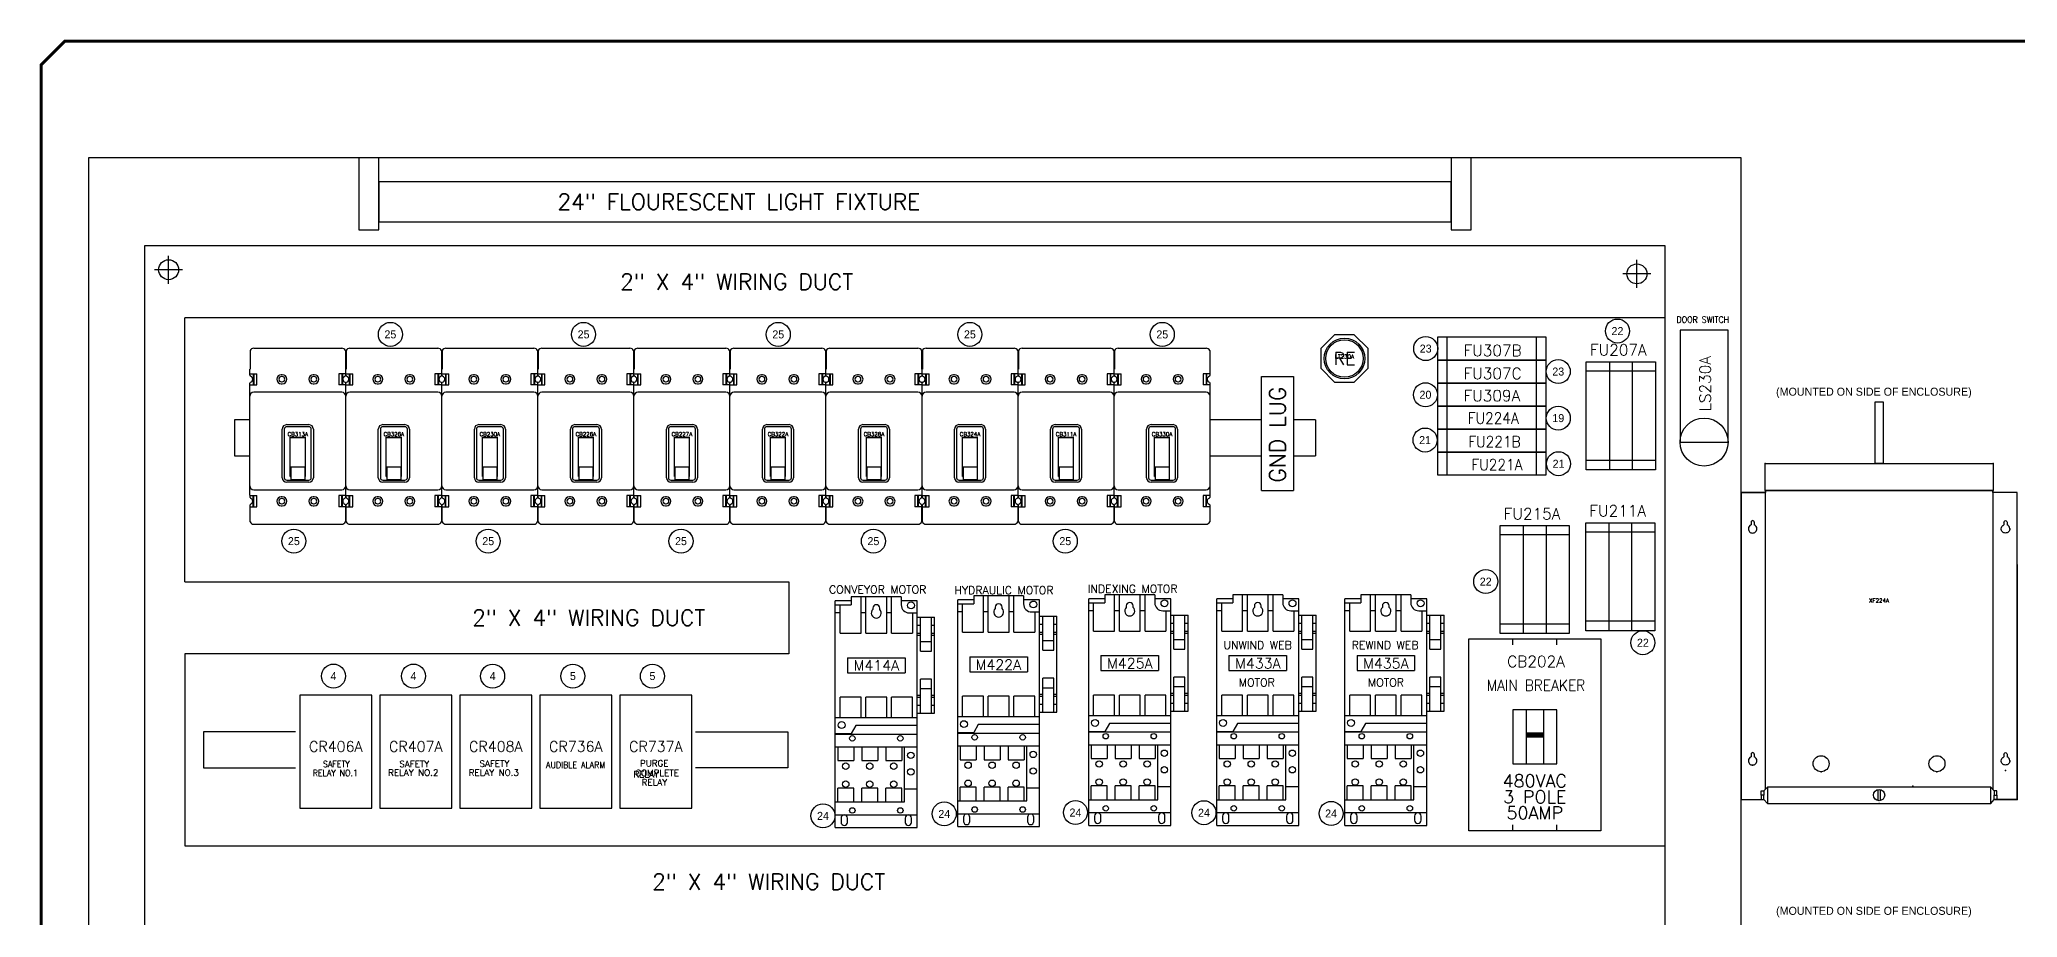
# Model space of a CAD drawing. Header units: inches. Extents: x 0 to 100, y 0 to 67.
# Drawn here: x 0 to 61.8, y 39.9 to 67.3 of the extents above; entities that cross this region are included whole.
import ezdxf
from ezdxf.enums import TextEntityAlignment as Align

# ---------------------------------------------------------------- set-up
doc = ezdxf.new("R2010")
doc.units = ezdxf.units.IN
doc.header["$MEASUREMENT"] = 0
doc.linetypes.add('CENTER', pattern=[2, 1.25, -0.25, 0.25, -0.25])
for name, color, linetype in [('CL', 7, 'Continuous'), ('PBAL', 52, 'Continuous'), ('PDESC', 142, 'Continuous'), ('PITEM', 1, 'Continuous'), ('PMISC', 7, 'Continuous'), ('PSYMS', 7, 'Continuous'), ('PTAG', 150, 'Continuous'), ('TITLE', 7, 'Continuous')]:
    doc.layers.add(name, color=color, linetype=linetype)
doc.styles.add('ITALIC', font='ITALIC')
doc.styles.add('LEGACY', font='romans.shx')
doc.styles.add('ROMANS', font='ROMANS.SHX')
doc.styles.add('SIMPLEX', font='SIMPLEX')
doc.styles.add('WD', font='romans.shx')

# ---------------------------------------------------------------- blocks, each defined once
blk = doc.blocks.new('WD_PTAG')
at = {"style": 'LEGACY', "width": 0.9}
for tag, flags, p in [('P_TAG1', 8, (0, 0.202)), ('P_ITEM', 9, (0, 0.374)), ('DESC1', 8, (0, 0))]:
    blk.add_attdef(tag, text='', height=0.125, dxfattribs=dict(at, flags=flags)).set_placement(p, align=Align.CENTER)
at = {"style": 'LEGACY', "width": 0.7}
blk.add_attdef('LOC', text='', height=0.0625, dxfattribs=at).set_placement((0, 0.359), align=Align.CENTER)
at = {"style": 'LEGACY', "width": 0.9, "flags": 8}
blk.add_attdef('DESC2', text='', height=0.125, dxfattribs=at).set_placement((0.001, -0.047), align=Align.TOP_CENTER)
at = {"linetype": 'Continuous', "style": 'LEGACY', "flags": 1}
for tag, p in [('P_MFG', (-0.016, -0.297)), ('P_CAT', (-0.016, -0.231))]:
    blk.add_attdef(tag, text='', height=0.05, dxfattribs=at).set_placement(p, align=Align.MIDDLE)
at = {"linetype": 'Continuous', "style": 'LEGACY', "flags": 9}
for tag, p in [('P_ASSYCODE', (-0.016, -0.344)), ('WDBLKNAM', (-0.016, -0.197)), ('RATING10', (-0.016, -0.5)), ('RATING12', (-0.016, -0.516)), ('RATING11', (-0.016, -0.531)), ('RATING1', (-0.016, -0.359)), ('RATING2', (-0.016, -0.375)), ('RATING4', (-0.016, -0.391)), ('RATING3', (-0.016, -0.406)), ('RATING8', (-0.016, -0.422)), ('RATING7', (-0.016, -0.438)), ('RATING6', (-0.016, -0.453)), ('RATING5', (-0.016, -0.469)), ('RATING9', (-0.016, -0.484))]:
    blk.add_attdef(tag, text='', height=0.01, dxfattribs=at).set_placement(p, align=Align.CENTER)
blk = doc.blocks.new('an16dn0ab')
for p, q in [((0, 0), (0, 7.08)), ((0.5, 7.08), (0, 7.08)), ((0, 6.955), (0.5, 6.955)), ((0.1525, 6.07), (0.1525, 6.955)), ((2.06, 7.205), (0.5, 7.205)), ((0.5, 7.205), (0.5, 6.955)), ((0.8025, 6.07), (0.8025, 7.205)), ((0.955, 6.07), (0.955, 7.205)), ((1.1725, 6.855), (1.1725, 6.81214)), ((1.3875, 6.81214), (1.3875, 6.855)), ((1.605, 6.07), (1.605, 7.205)), ((1.7575, 6.07), (1.7575, 7.205)), ((2.06, 7.205), (2.06, 6.955)), ((2.56, 7.08), (2.06, 7.08)), ((2.56, 0), (2.56, 7.08)), ((0.1525, 6.705), (0, 6.705)), ((0.955, 6.705), (0.8025, 6.705)), ((1.7575, 6.705), (1.605, 6.705)), ((2.31, 6.705), (2.56, 6.705)), ((2.4075, 6.705), (2.4075, 6.07)), ((2.56, 6.57), (3.1, 6.57)), ((2.56, 6.32), (2.66, 6.32)), ((2.66, 5.5075), (2.66, 6.57)), ((3, 5.5075), (3, 6.57)), ((3, 6.32), (3.1, 6.32)), ((3.1, 3.57), (3.1, 6.57)), ((0.1525, 6.07), (0.8025, 6.07)), ((0.955, 6.07), (1.605, 6.07)), ((1.7575, 6.07), (2.4075, 6.07)), ((2.56, 6.07), (2.66, 6.07)), ((2.56, 6.0075), (2.66, 6.0075)), ((2.66, 5.8125), (3, 5.8125)), ((3, 6.07), (3.1, 6.07)), ((3, 6.0075), (3.1, 6.0075)), ((0.38, 5.305), (2.18, 5.305)), ((0.38, 5.305), (0.38, 4.835)), ((2.18, 5.305), (2.18, 4.835)), ((2.66, 5.5075), (3, 5.5075)), ((0.38, 4.835), (2.18, 4.835)), ((2.66, 3.57), (2.66, 4.6325)), ((3, 4.6325), (2.66, 4.6325)), ((3, 4.3275), (2.66, 4.3275)), ((3, 3.57), (3, 4.6325)), ((0.8025, 4.07), (0.1525, 4.07)), ((0.1525, 3.435), (0.1525, 4.07)), ((0.8025, 3.435), (0.8025, 4.07)), ((0.955, 3.435), (0.955, 4.07)), ((1.605, 4.07), (0.955, 4.07)), ((1.605, 3.435), (1.605, 4.07)), ((2.4075, 4.07), (1.7575, 4.07)), ((1.7575, 3.435), (1.7575, 4.07)), ((2.4075, 3.435), (2.4075, 4.07)), ((2.56, 4.1325), (2.66, 4.1325)), ((2.56, 4.07), (2.66, 4.07)), ((2.56, 3.82), (2.66, 3.82)), ((3, 4.1325), (3.1, 4.1325)), ((3, 4.07), (3.1, 4.07)), ((3, 3.82), (3.1, 3.82)), ((0, 3.435), (2.56, 3.435)), ((0.64434, 3.185), (0.5, 2.935)), ((2.56, 3.185), (0.64434, 3.185)), ((2.56, 3.57), (3.1, 3.57)), ((0, 2.935), (0.5, 2.935)), ((0, 2.9194), (2.56, 2.9194)), ((0, 2.5194), (2.56, 2.5194)), ((0.075, 2.5194), (0.075, 2.08845)), ((0.575, 2.5194), (0.575, 2.08845)), ((0.825, 2.5194), (0.825, 2.08845)), ((1.325, 2.5194), (1.325, 2.08845)), ((1.575, 2.5194), (1.575, 2.08845)), ((2.075, 2.5194), (2.075, 2.08845)), ((2.16, 1.2), (2.16, 2.5194)), ((0.075, 2.08845), (0.575, 2.08845)), ((0.825, 2.08845), (1.325, 2.08845)), ((1.575, 2.08845), (2.075, 2.08845)), ((0, 0.8), (2.16, 0.8)), ((0.575, 1.23095), (0.075, 1.23095)), ((0.075, 0.8), (0.075, 1.23095)), ((0.575, 0.8), (0.575, 1.23095)), ((0.825, 0.8), (0.825, 1.23095)), ((1.325, 1.23095), (0.825, 1.23095)), ((1.325, 0.8), (1.325, 1.23095)), ((1.575, 0.8), (1.575, 1.23095)), ((2.075, 1.23095), (1.575, 1.23095)), ((2.075, 0.8), (2.075, 1.23095)), ((2.56, 1.2), (2.16, 1.2)), ((2.16, 0.8), (2.16, 1.2)), ((0, 0.4), (2.56, 0.4)), ((0, 0), (2.56, 0)), ((0.18, 0.29), (0.18, 0.16)), ((0.38, 0.16), (0.38, 0.29)), ((2.18, 0.29), (2.18, 0.16)), ((2.38, 0.16), (2.38, 0.29))]:
    blk.add_line(p, q)
for centre, radius in [((2.365, 6.94), 0.108), ((0.195, 3.2), 0.108), ((0.53, 2.7868), 0.085), ((2.03, 2.7868), 0.085), ((0.325, 1.91607), 0.1), ((1.075, 1.91607), 0.1), ((1.825, 1.91607), 0.1), ((2.36, 2.2542), 0.1), ((0.325, 1.35252), 0.1), ((1.075, 1.35252), 0.1), ((1.825, 1.35252), 0.1), ((2.36, 1.73706), 0.1), ((0.53, 0.5326), 0.085), ((2.03, 0.5326), 0.085)]:
    blk.add_circle(centre, radius)
for centre, radius, start, end in [((1.28, 6.69875), 0.15625, 133.4719993, 46.5280007), ((1.28, 6.855), 0.1075, 0, 180), ((2.31, 6.955), 0.25, 180, 270), ((0.28, 0.29), 0.1, 0, 180), ((0.28, 0.16), 0.1, 180, 0), ((2.28, 0.29), 0.1, 0, 180), ((2.28, 0.16), 0.1, 180, 0)]:
    blk.add_arc(centre, radius, start, end)
blk = doc.blocks.new('ABCRA040')
for p, q in [((2.25, 3.53125), (0, 3.53125)), ((0, 3.53125), (0, 0)), ((2.25, 0), (2.25, 3.53125)), ((0, 0), (2.25, 0))]:
    blk.add_line(p, q)
blk = doc.blocks.new('acade_title')
at = {"layer": 'TITLE', "const_width": 0.0312}
blk.add_lwpolyline([(30.594, 0.281), (30.594, 22.177), (30.344, 22.427), (0.281, 22.427), (0.031, 22.177), (0.031, 0.281), (0.281, 0.031), (30.344, 0.031)], close=True, dxfattribs=at)
at = {"layer": 'TITLE', "color": 1, "style": 'ITALIC'}
for tag, height, p in [('TITLE#1', 0.125, (32.156, 3.406)), ('TITLE#2', 0.125, (32.156, 3.204)), ('TITLE#3', 0.125, (32.156, 3.001)), ('TITLE#4', 0.125, (32.156, 2.799)), ('DWG#', 0.2, (32.156, 0.826))]:
    blk.add_attdef(tag, text='', height=height, dxfattribs=at).set_placement(p, align=Align.CENTER)
at = {"layer": 'TITLE', "color": 1, "style": 'SIMPLEX'}
blk.add_attdef('CAD#', (30.826, 1.958), '', height=0.0938, rotation=90, dxfattribs=at)
at = {"layer": 'TITLE', "color": 1}
for tag, p, height, style in [('ENGINEER', (31.237, 1.958), 0.0938, 'ITALIC'), ('CHKDBY', (32.424, 1.958), 0.0938, 'ITALIC'), ('JOB#', (31.464, 1.644), 0.0938, 'SIMPLEX'), ('DRAWNBY', (32.494, 1.644), 0.0938, 'ITALIC'), ('SCALE', (31.353, 1.344), 0.0938, 'SIMPLEX'), ('DATE', (32.408, 1.344), 0.0938, 'SIMPLEX'), ('SHTS', (32.532, 0.25), 0.2, 'ITALIC')]:
    blk.add_attdef(tag, p, '', height=height, dxfattribs=dict(at, style=style))
at = {"layer": 'TITLE', "color": 1, "style": 'ITALIC'}
blk.add_attdef('SH#', text='', height=0.2, dxfattribs=at).set_placement((31.881, 0.25), align=Align.RIGHT)
at = {"layer": 'TITLE', "color": 7, "flags": 9}
blk.add_attdef('WD_TB', (31.219, 0.031), '', height=0.125, dxfattribs=at)
blk = doc.blocks.new('ef_3p')
at = {"linetype": 'Continuous'}
for p, q in [((-0.999, 0.895), (-0.999, 0.313)), ((-0.885, 0.969), (1.865, 0.969)), ((1.979, 0.895), (1.979, 0.313)), ((-1.01, 0.313), (-0.999, 0.313)), ((-1.01, 0.121), (-1.01, 0.313)), ((-1.01, 0.172), (-0.791, 0.172)), ((-0.92, 0.024), (-0.92, -0.024)), ((-0.901, 0.172), (-0.901, -0.172)), ((-0.884, 0.172), (-0.884, -0.172)), ((-0.791, -0.172), (-0.791, 0.172)), ((0.006, 0.141), (-0.026, 0.141)), ((0, 0.084), (-0.02, 0.084)), ((1.006, 0.141), (0.974, 0.141)), ((1, 0.084), (0.98, 0.084)), ((1.99, 0.172), (1.771, 0.172)), ((1.771, 0.172), (1.771, -0.172)), ((1.864, 0.172), (1.864, -0.172)), ((1.881, 0.172), (1.881, -0.172)), ((1.9, -0.024), (1.9, 0.024)), ((1.99, 0.313), (1.979, 0.313)), ((1.99, 0.121), (1.99, 0.313)), ((-1.01, -3.625), (-1.01, -0.121)), ((-1.01, -0.172), (-0.791, -0.172)), ((1.865, -0.408), (-0.885, -0.408)), ((-0.026, -0.141), (0.006, -0.141)), ((-0.02, -0.084), (0, -0.084)), ((0.974, -0.141), (1.006, -0.141)), ((0.98, -0.084), (1, -0.084)), ((1.99, -0.172), (1.771, -0.172)), ((1.99, -3.625), (1.99, -0.121)), ((0.005, -3.079), (0.005, -1.561)), ((0.068, -1.561), (0.068, -3.079)), ((0.145, -1.421), (0.835, -1.421)), ((0.835, -1.484), (0.145, -1.484)), ((0.255, -3.037), (0.255, -1.812)), ((0.255, -1.812), (0.725, -1.812)), ((0.725, -1.834), (0.255, -1.834)), ((0.725, -3.037), (0.725, -1.812)), ((0.912, -3.079), (0.912, -1.561)), ((0.975, -1.561), (0.975, -3.079)), ((0.271, -2.985), (0.255, -2.985)), ((0.255, -3.037), (0.271, -3.037)), ((0.271, -2.734), (0.709, -2.734)), ((0.271, -2.734), (0.271, -3.138)), ((0.709, -2.734), (0.709, -3.138)), ((0.725, -2.985), (0.709, -2.985)), ((0.709, -3.037), (0.725, -3.037)), ((-0.999, -3.625), (-1.01, -3.625)), ((-0.999, -3.694), (-0.999, -3.625)), ((-0.999, -3.64), (-0.791, -3.64)), ((-0.901, -3.984), (-0.901, -3.64)), ((-0.885, -3.453), (1.865, -3.453)), ((-0.884, -3.984), (-0.884, -3.64)), ((-0.791, -3.984), (-0.791, -3.64)), ((0.006, -3.672), (-0.026, -3.672)), ((0.145, -3.156), (0.835, -3.156)), ((0.835, -3.219), (0.145, -3.219)), ((0.271, -3.139), (0.709, -3.139)), ((1.006, -3.672), (0.974, -3.672)), ((1.771, -3.64), (1.771, -3.984)), ((1.979, -3.64), (1.771, -3.64)), ((1.864, -3.984), (1.864, -3.64)), ((1.881, -3.984), (1.881, -3.64)), ((1.979, -3.625), (1.979, -3.694)), ((1.979, -3.625), (1.99, -3.625)), ((-0.999, -4.457), (-0.999, -3.93)), ((-0.999, -3.984), (-0.791, -3.984)), ((-0.92, -3.786), (-0.92, -3.838)), ((-0.026, -3.954), (0.006, -3.954)), ((0, -3.728), (-0.02, -3.728)), ((-0.02, -3.896), (0, -3.896)), ((0.974, -3.954), (1.006, -3.954)), ((1, -3.728), (0.98, -3.728)), ((0.98, -3.896), (1, -3.896)), ((1.979, -3.984), (1.771, -3.984)), ((1.9, -3.838), (1.9, -3.786)), ((1.979, -3.93), (1.979, -4.457)), ((-0.885, -4.531), (1.865, -4.531))]:
    blk.add_line(p, q, dxfattribs=at)
for centre, radius, start, end in [((-0.885, 0.844), 0.125, 90, 155.78322), ((1.865, 0.844), 0.125, 24.21678, 90), ((-0.979, 0.121), 0.031, 180, 255.64081), ((-1.01, 0), 0.094, 284.35919, 75.64081), ((-0.026, 0), 0.141, 90, 270), ((-0.02, 0), 0.084, 90, 270), ((0, 0), 0.084, 270, 90), ((0.006, 0), 0.141, 270, 90), ((0.974, 0), 0.141, 90, 270), ((0.98, 0), 0.084, 90, 270), ((1, 0), 0.084, 270, 90), ((1.006, 0), 0.141, 270, 90), ((1.99, 0), 0.094, 104.35919, 255.64081), ((1.959, 0.121), 0.031, 284.35919, 0), ((-0.979, -0.121), 0.031, 104.35919, 180), ((-0.885, -0.533), 0.125, 90, 180), ((1.865, -0.533), 0.125, 0, 90), ((1.959, -0.121), 0.031, 0, 75.64081), ((0.145, -1.561), 0.14, 90, 180), ((0.145, -1.561), 0.077, 90, 180), ((0.835, -1.561), 0.14, 0, 90), ((0.835, -1.561), 0.077, 0, 90), ((0.145, -3.079), 0.14, 180, 270), ((0.145, -3.079), 0.077, 180, 270), ((0.835, -3.079), 0.077, 270, 0), ((0.835, -3.079), 0.14, 270, 0), ((-0.885, -3.328), 0.125, 180, 270), ((-0.968, -3.694), 0.031, 180, 250.36664), ((-0.026, -3.813), 0.141, 90, 270), ((0.006, -3.813), 0.141, 270, 90), ((0.974, -3.813), 0.141, 90, 270), ((1.006, -3.813), 0.141, 270, 90), ((1.865, -3.328), 0.125, 270, 0), ((1.948, -3.694), 0.031, 289.63336, 0), ((-0.968, -3.93), 0.031, 109.63336, 180), ((-1.01, -3.812), 0.094, 289.63336, 70.36664), ((-0.02, -3.812), 0.084, 90, 270), ((0, -3.812), 0.084, 270, 90), ((0.98, -3.812), 0.084, 90, 270), ((1, -3.812), 0.084, 270, 90), ((1.99, -3.812), 0.094, 109.63336, 250.36664), ((1.948, -3.93), 0.031, 0, 70.36664), ((-0.885, -4.406), 0.125, 204.21678, 270), ((1.865, -4.406), 0.125, 270, 335.78322)]:
    blk.add_arc(centre, radius, start, end, dxfattribs=at)
blk = doc.blocks.new('ABLT3R')
for p, q in [((-0.307, 0.742), (-0.742, 0.307)), ((0.307, 0.742), (-0.307, 0.742)), ((0.742, 0.307), (0.307, 0.742)), ((-0.742, 0.307), (-0.742, -0.307)), ((0.742, -0.307), (0.742, 0.307)), ((-0.742, -0.307), (-0.307, -0.742)), ((0.307, -0.742), (0.742, -0.307)), ((-0.307, -0.742), (0.307, -0.742))]:
    blk.add_line(p, q)
for radius in [0.635, 0.585]:
    blk.add_circle((0, 0), radius)
at = {"style": 'WD'}
blk.add_attdef('COLOR', text='', height=0.4, dxfattribs=at).set_placement((0, 0), align=Align.MIDDLE_CENTER)
blk = doc.blocks.new('M_PFN_2')
at = {"color": 0, "linetype": 'ByBlock'}
blk.add_point((0, 0), dxfattribs=at)
blk = doc.blocks.new('3589')
for p, q in [((-0.36, 8.182), (0.4, 8.182)), ((-0.36, 5.932), (-0.36, 8.182)), ((8.26, 8.182), (7.5, 8.182)), ((8.26, 5.932), (8.26, 8.182)), ((-0.05, 7.25), (-0.05, 7.167)), ((0.05, 7.25), (0.05, 7.165)), ((7.85, 7.25), (7.85, 7.165)), ((7.95, 7.25), (7.95, 7.167)), ((-0.05, 0), (-0.05, -0.083)), ((0.05, 0), (0.05, -0.085)), ((7.85, 0), (7.85, -0.085)), ((7.95, 0), (7.95, -0.083)), ((0.46, -1.027), (0.352, -1.149)), ((3.916, -1.107), (3.916, -1.451)), ((3.982, -1.106), (3.982, -1.451)), ((7.44, -1.027), (7.548, -1.149)), ((0.46, -1.537), (0.352, -1.415)), ((7.44, -1.537), (7.548, -1.415))]:
    blk.add_line(p, q)
at = {"flags": 128}
for points in [[(3.825, 11.012), (4.075, 11.012), (4.075, 9.082), (3.825, 9.082)], [(0.39, 9.082), (7.51, 9.082), (7.51, 8.242), (0.39, 8.242)], [(0.352, -1.282), (0.268, -1.282), (0.268, -1.149), (0.352, -1.149)], [(7.44, -1.027), (0.46, -1.027), (0.46, -1.537), (7.44, -1.537)], [(7.548, -1.282), (7.632, -1.282), (7.632, -1.149), (7.548, -1.149)], [(0.352, -1.282), (0.268, -1.282), (0.268, -1.415), (0.352, -1.415)], [(7.548, -1.282), (7.632, -1.282), (7.632, -1.415), (7.548, -1.415)]]:
    blk.add_lwpolyline(points, close=True, dxfattribs=at)
for points in [[(7.544, -1.418), (8.26, -1.418), (8.26, 8.182), (7.5, 8.182), (7.5, 8.242), (0.4, 8.242), (0.4, 8.182), (-0.36, 8.182), (-0.36, -1.418), (0.356, -1.418)], [(0.4, -1.095), (0.4, 8.242), (7.5, 8.242), (7.5, -1.095)], [(8.26, 5.932), (8.26, -1.418), (7.62, -1.418)]]:
    blk.add_lwpolyline(points, dxfattribs=at)
for points in [[(-0.133, 7.042, 0.414214), (0, 6.909, 0.414214), (0.133, 7.042, 0.305338), (0.05, 7.165)], [(0.05, 7.25, 0.414214), (0, 7.3, 0.414214), (-0.05, 7.25)], [(8.033, 7.042, -0.414214), (7.9, 6.909, -0.414214), (7.767, 7.042, -0.305338), (7.85, 7.165)], [(7.85, 7.25, -0.414214), (7.9, 7.3, -0.414214), (7.95, 7.25)], [(0.05, 0, 0.414214), (0, 0.05, 0.414214), (-0.05, 0)], [(7.85, 0, -0.414214), (7.9, 0.05, -0.414214), (7.95, 0)], [(-0.133, -0.208, 0.414214), (0, -0.341, 0.414214), (0.133, -0.208, 0.305338), (0.05, -0.085)], [(8.033, -0.208, -0.414214), (7.9, -0.341, -0.414214), (7.767, -0.208, -0.305338), (7.85, -0.085)]]:
    blk.add_lwpolyline(points, format="xyb", dxfattribs=at)
for centre, radius in [((2.14, -0.298), 0.25), ((5.76, -0.298), 0.25), ((3.95, -1.279), 0.176)]:
    blk.add_circle(centre, radius)
for centre, start, end in [((0, 7.042), 112.08241, 180), ((7.9, 7.042), 0, 67.91759), ((0, -0.208), 112.08241, 180), ((7.9, -0.208), 0, 67.91759)]:
    blk.add_arc(centre, 0.133, start, end)
at = {"xscale": 4, "yscale": 4, "zscale": 4}
for p, rotation in [((0.39, 9.082), 90.00000000000594), ((7.51, 9.082), 90.00000000000594), ((0, -0.341), 269.999999999994), ((2.14, -0.548), 269.999999999994), ((5.76, -0.548), 269.999999999994), ((7.9, -0.509), 269.999999999994), ((-0.36, -1.418), 269.999999999994), ((3.95, -1.537), 269.999999999994), ((3.95, -1.537), 269.999999999994), ((8.26, -1.418), 269.999999999994)]:
    blk.add_blockref('M_PFN_2', p, dxfattribs=dict(at, rotation=rotation))
for p in [(7.51, 9.082), (8.033, 7.042), (8.033, -0.208), (8.26, -1.418)]:
    blk.add_blockref('M_PFN_2', p, dxfattribs=at)
blk = doc.blocks.new('PNL286E')
at = {"layer": 'PBAL'}
blk.add_circle((0, -0.375), 0.375, dxfattribs=at)
at = {"layer": 'PITEM'}
blk.add_attdef('B_ITEM', text='', height=0.25, dxfattribs=at).set_placement((0, -0.375), align=Align.MIDDLE)
blk = doc.blocks.new('PNL2885')
at = {"layer": 'PBAL'}
blk.add_circle((0, -0.375), 0.375, dxfattribs=at)
at = {"layer": 'PITEM'}
blk.add_attdef('B_ITEM', text='', height=0.25, dxfattribs=at).set_placement((0, -0.375), align=Align.MIDDLE)
blk = doc.blocks.new('PNL2890')
at = {"layer": 'PBAL'}
blk.add_circle((0, -0.375), 0.375, dxfattribs=at)
at = {"layer": 'PITEM'}
blk.add_attdef('B_ITEM', text='', height=0.25, dxfattribs=at).set_placement((0, -0.375), align=Align.MIDDLE)
blk = doc.blocks.new('PNL289B')
at = {"layer": 'PBAL'}
blk.add_circle((0, -0.375), 0.375, dxfattribs=at)
at = {"layer": 'PITEM'}
blk.add_attdef('B_ITEM', text='', height=0.25, dxfattribs=at).set_placement((0, -0.375), align=Align.MIDDLE)
blk = doc.blocks.new('PNL28A6')
at = {"layer": 'PBAL'}
blk.add_circle((0, -0.375), 0.375, dxfattribs=at)
at = {"layer": 'PITEM'}
blk.add_attdef('B_ITEM', text='', height=0.25, dxfattribs=at).set_placement((0, -0.375), align=Align.MIDDLE)
blk = doc.blocks.new('PNL28B1')
at = {"layer": 'PBAL'}
blk.add_circle((0, -0.375), 0.375, dxfattribs=at)
at = {"layer": 'PITEM'}
blk.add_attdef('B_ITEM', text='', height=0.25, dxfattribs=at).set_placement((0, -0.375), align=Align.MIDDLE)
blk = doc.blocks.new('PNL28BC')
at = {"layer": 'PBAL'}
blk.add_circle((0, -0.375), 0.375, dxfattribs=at)
at = {"layer": 'PITEM'}
blk.add_attdef('B_ITEM', text='', height=0.25, dxfattribs=at).set_placement((0, -0.375), align=Align.MIDDLE)
blk = doc.blocks.new('PNL28DD')
at = {"layer": 'PBAL'}
blk.add_circle((0, -0.375), 0.375, dxfattribs=at)
at = {"layer": 'PITEM'}
blk.add_attdef('B_ITEM', text='', height=0.25, dxfattribs=at).set_placement((0, -0.375), align=Align.MIDDLE)
blk = doc.blocks.new('PNL28E8')
at = {"layer": 'PBAL'}
blk.add_circle((0, -0.375), 0.375, dxfattribs=at)
at = {"layer": 'PITEM'}
blk.add_attdef('B_ITEM', text='', height=0.25, dxfattribs=at).set_placement((0, -0.375), align=Align.MIDDLE)
blk = doc.blocks.new('PNL28F3')
at = {"layer": 'PBAL'}
blk.add_circle((0, -0.375), 0.375, dxfattribs=at)
at = {"layer": 'PITEM'}
blk.add_attdef('B_ITEM', text='', height=0.25, dxfattribs=at).set_placement((0, -0.375), align=Align.MIDDLE)
blk = doc.blocks.new('PNL28FE')
at = {"layer": 'PBAL'}
blk.add_circle((-0.375, 0.146), 0.375, dxfattribs=at)
at = {"layer": 'PITEM'}
blk.add_attdef('B_ITEM', text='', height=0.25, dxfattribs=at).set_placement((-0.375, 0.146), align=Align.MIDDLE)
blk = doc.blocks.new('PNL2909')
at = {"layer": 'PBAL'}
blk.add_circle((-0.235, 0.292), 0.375, dxfattribs=at)
at = {"layer": 'PITEM'}
blk.add_attdef('B_ITEM', text='', height=0.25, dxfattribs=at).set_placement((-0.235, 0.292), align=Align.MIDDLE)
blk = doc.blocks.new('PNL2914')
at = {"layer": 'PBAL'}
blk.add_circle((-0.247, 0.282), 0.375, dxfattribs=at)
at = {"layer": 'PITEM'}
blk.add_attdef('B_ITEM', text='', height=0.25, dxfattribs=at).set_placement((-0.247, 0.282), align=Align.MIDDLE)
blk = doc.blocks.new('PNL291F')
at = {"layer": 'PBAL'}
blk.add_circle((-0.236, 0.291), 0.375, dxfattribs=at)
at = {"layer": 'PITEM'}
blk.add_attdef('B_ITEM', text='', height=0.25, dxfattribs=at).set_placement((-0.236, 0.291), align=Align.MIDDLE)
blk = doc.blocks.new('PNL292A')
at = {"layer": 'PBAL'}
blk.add_circle((-0.31, 0.211), 0.375, dxfattribs=at)
at = {"layer": 'PITEM'}
blk.add_attdef('B_ITEM', text='', height=0.25, dxfattribs=at).set_placement((-0.31, 0.211), align=Align.MIDDLE)
blk = doc.blocks.new('PNL2935')
at = {"layer": 'PBAL'}
blk.add_circle((0, 0.375), 0.375, dxfattribs=at)
at = {"layer": 'PITEM'}
blk.add_attdef('B_ITEM', text='', height=0.25, dxfattribs=at).set_placement((0, 0.375), align=Align.MIDDLE)
blk = doc.blocks.new('PNL2940')
at = {"layer": 'PBAL'}
blk.add_circle((0, 0.375), 0.375, dxfattribs=at)
at = {"layer": 'PITEM'}
blk.add_attdef('B_ITEM', text='', height=0.25, dxfattribs=at).set_placement((0, 0.375), align=Align.MIDDLE)
blk = doc.blocks.new('PNL294B')
at = {"layer": 'PBAL'}
blk.add_circle((0, 0.375), 0.375, dxfattribs=at)
at = {"layer": 'PITEM'}
blk.add_attdef('B_ITEM', text='', height=0.25, dxfattribs=at).set_placement((0, 0.375), align=Align.MIDDLE)
blk = doc.blocks.new('PNL2956')
at = {"layer": 'PBAL'}
blk.add_circle((0, 0.375), 0.375, dxfattribs=at)
at = {"layer": 'PITEM'}
blk.add_attdef('B_ITEM', text='', height=0.25, dxfattribs=at).set_placement((0, 0.375), align=Align.MIDDLE)
blk = doc.blocks.new('PNL2961')
at = {"layer": 'PBAL'}
blk.add_circle((0, 0.375), 0.375, dxfattribs=at)
at = {"layer": 'PITEM'}
blk.add_attdef('B_ITEM', text='', height=0.25, dxfattribs=at).set_placement((0, 0.375), align=Align.MIDDLE)
blk = doc.blocks.new('PNL2982')
at = {"layer": 'PBAL'}
blk.add_circle((-0.375, 0), 0.375, dxfattribs=at)
at = {"layer": 'PITEM'}
blk.add_attdef('B_ITEM', text='', height=0.25, dxfattribs=at).set_placement((-0.375, 0), align=Align.MIDDLE)
blk = doc.blocks.new('PNL298D')
at = {"layer": 'PBAL'}
blk.add_circle((0.375, 0), 0.375, dxfattribs=at)
at = {"layer": 'PITEM'}
blk.add_attdef('B_ITEM', text='', height=0.25, dxfattribs=at).set_placement((0.375, 0), align=Align.MIDDLE)
blk = doc.blocks.new('PNL2998')
at = {"layer": 'PBAL'}
blk.add_circle((-0.375, 0), 0.375, dxfattribs=at)
at = {"layer": 'PITEM'}
blk.add_attdef('B_ITEM', text='', height=0.25, dxfattribs=at).set_placement((-0.375, 0), align=Align.MIDDLE)
blk = doc.blocks.new('PNL29A3')
at = {"layer": 'PBAL'}
blk.add_circle((0.375, 0), 0.375, dxfattribs=at)
at = {"layer": 'PITEM'}
blk.add_attdef('B_ITEM', text='', height=0.25, dxfattribs=at).set_placement((0.375, 0), align=Align.MIDDLE)
blk = doc.blocks.new('PNL29AE')
at = {"layer": 'PBAL'}
blk.add_circle((-0.375, 0), 0.375, dxfattribs=at)
at = {"layer": 'PITEM'}
blk.add_attdef('B_ITEM', text='', height=0.25, dxfattribs=at).set_placement((-0.375, 0), align=Align.MIDDLE)
blk = doc.blocks.new('PNL29B9')
at = {"layer": 'PBAL'}
blk.add_circle((0.375, 0), 0.375, dxfattribs=at)
at = {"layer": 'PITEM'}
blk.add_attdef('B_ITEM', text='', height=0.25, dxfattribs=at).set_placement((0.375, 0), align=Align.MIDDLE)
blk = doc.blocks.new('PNL29C7')
at = {"layer": 'PBAL'}
blk.add_circle((0, 0.375), 0.375, dxfattribs=at)
at = {"layer": 'PITEM'}
blk.add_attdef('B_ITEM', text='', height=0.25, dxfattribs=at).set_placement((0, 0.375), align=Align.MIDDLE)
blk = doc.blocks.new('PNL29D2')
at = {"layer": 'PBAL'}
blk.add_circle((0, 0.375), 0.375, dxfattribs=at)
at = {"layer": 'PITEM'}
blk.add_attdef('B_ITEM', text='', height=0.25, dxfattribs=at).set_placement((0, 0.375), align=Align.MIDDLE)
blk = doc.blocks.new('PNL29DD')
at = {"layer": 'PBAL'}
blk.add_circle((0, -0.375), 0.375, dxfattribs=at)
at = {"layer": 'PITEM'}
blk.add_attdef('B_ITEM', text='', height=0.25, dxfattribs=at).set_placement((0, -0.375), align=Align.MIDDLE)

msp = doc.modelspace()

# ---------------------------------------------------------------- linework, layer by layer
at = {"color": 4}
for p, q in [((53.204, 63.635), (1.579, 63.635)), ((1.579, 63.635), (1.579, 2.135)), ((53.204, 2.135), (53.204, 63.635)), ((50.829, 60.885), (3.329, 60.885)), ((3.329, 60.885), (3.329, 3.885)), ((50.829, 3.885), (50.829, 60.885)), ((50.829, 58.635), (4.582, 58.635)), ((4.582, 50.385), (4.582, 58.635)), ((4.582, 50.385), (23.456, 50.385)), ((23.456, 50.385), (23.456, 48.135)), ((23.456, 48.135), (4.582, 48.135)), ((4.582, 48.135), (4.582, 42.135)), ((4.582, 42.135), (50.829, 42.135))]:
    msp.add_line(p, q, dxfattribs=at)
for p, q in [((10.017, 63.635), (10.017, 61.385)), ((10.642, 61.385), (10.642, 63.635)), ((44.142, 63.635), (44.142, 61.385)), ((44.767, 61.385), (44.767, 63.635)), ((44.142, 62.885), (10.642, 62.885)), ((10.642, 62.885), (10.642, 61.635)), ((44.142, 61.635), (44.142, 62.885)), ((10.017, 61.385), (10.642, 61.385)), ((10.642, 61.635), (44.142, 61.635)), ((44.142, 61.385), (44.767, 61.385)), ((43.728, 58.033), (47.103, 58.033)), ((43.728, 57.313), (43.728, 58.033)), ((44.021, 57.313), (44.021, 58.033)), ((46.811, 57.313), (46.811, 58.033)), ((47.103, 58.033), (47.103, 57.313)), ((47.103, 57.313), (43.728, 57.313)), ((43.728, 57.313), (47.103, 57.313)), ((43.728, 56.593), (43.728, 57.313)), ((44.021, 56.593), (44.021, 57.313)), ((46.811, 56.593), (46.811, 57.313)), ((47.103, 57.313), (47.103, 56.593)), ((48.368, 53.883), (48.368, 57.258)), ((48.368, 57.258), (50.525, 57.258)), ((50.526, 56.966), (48.368, 56.966)), ((49.088, 57.258), (49.088, 53.883)), ((49.805, 57.258), (49.805, 53.883)), ((50.525, 57.258), (50.525, 53.883)), ((38.223, 53.232), (38.223, 56.794)), ((38.223, 56.794), (39.223, 56.794)), ((39.223, 56.794), (39.223, 53.232)), ((47.103, 56.593), (43.728, 56.593)), ((43.728, 56.593), (47.103, 56.593)), ((43.728, 55.873), (43.728, 56.593)), ((44.021, 55.873), (44.021, 56.593)), ((46.811, 55.873), (46.811, 56.593)), ((47.103, 56.593), (47.103, 55.873)), ((43.728, 55.873), (47.103, 55.873)), ((43.728, 55.153), (43.728, 55.873)), ((47.103, 55.873), (43.728, 55.873)), ((44.021, 55.153), (44.021, 55.873)), ((46.811, 55.153), (46.811, 55.873)), ((47.103, 55.873), (47.103, 55.153)), ((6.136, 55.439), (6.136, 54.314)), ((6.615, 55.439), (6.136, 55.439)), ((38.223, 55.439), (36.615, 55.439)), ((39.913, 55.439), (39.223, 55.439)), ((43.728, 55.153), (47.103, 55.153)), ((43.728, 54.433), (43.728, 55.153)), ((47.103, 55.153), (43.728, 55.153)), ((44.021, 54.433), (44.021, 55.153)), ((46.811, 54.433), (46.811, 55.153)), ((47.103, 55.153), (47.103, 54.433)), ((43.728, 53.713), (43.728, 54.433)), ((43.728, 54.433), (47.103, 54.433)), ((47.103, 54.433), (43.728, 54.433)), ((44.021, 53.713), (44.021, 54.433)), ((46.811, 53.713), (46.811, 54.433)), ((47.103, 54.433), (47.103, 53.713)), ((6.136, 54.314), (6.615, 54.314)), ((36.615, 54.314), (38.223, 54.314)), ((39.223, 54.314), (39.913, 54.314)), ((50.526, 54.175), (48.368, 54.175)), ((50.525, 53.883), (48.368, 53.883)), ((47.103, 53.713), (43.728, 53.713)), ((45.674, 52.137), (47.83, 52.137)), ((45.674, 48.762), (45.674, 52.137)), ((46.394, 52.137), (46.394, 48.762)), ((47.11, 52.137), (47.11, 48.762)), ((47.83, 52.137), (47.83, 48.762)), ((48.349, 52.23), (50.505, 52.23)), ((48.349, 48.855), (48.349, 52.23)), ((50.506, 51.938), (48.349, 51.938)), ((49.069, 52.23), (49.069, 48.855)), ((49.785, 52.23), (49.785, 48.855)), ((50.505, 52.23), (50.505, 48.855)), ((47.831, 51.845), (45.674, 51.845)), ((47.831, 49.054), (45.674, 49.054)), ((50.506, 49.147), (48.349, 49.147)), ((50.505, 48.855), (48.349, 48.855)), ((47.83, 48.762), (45.674, 48.762)), ((46.071, 48.411), (46.071, 48.598)), ((47.446, 48.411), (47.446, 48.598)), ((46.485, 46.379), (46.485, 44.692)), ((47.032, 46.379), (47.032, 44.692)), ((5.166, 45.698), (5.166, 44.573)), ((8.041, 45.698), (5.166, 45.698)), ((20.541, 45.698), (23.425, 45.698)), ((5.166, 44.573), (8.041, 44.573)), ((23.425, 44.573), (20.541, 44.573)), ((46.071, 42.598), (46.071, 42.786)), ((47.446, 42.598), (47.446, 42.786)), ((7.816, 42.135), (8.395, 42.135)), ((8.941, 42.135), (9.52, 42.135))]:
    msp.add_line(p, q)
for points in [[(44.696, 42.598), (44.696, 48.598), (48.821, 48.598), (48.821, 42.598)], [(46.071, 46.379), (46.071, 44.692), (47.446, 44.692), (47.446, 46.379)]]:
    msp.add_lwpolyline(points, close=True)
at = {"const_width": 0.169}
msp.add_lwpolyline([(46.485, 45.598), (47.032, 45.598)], dxfattribs=at)
for centre in [(4.079, 60.135), (49.949, 60.005)]:
    msp.add_circle(centre, 0.312)
at = {"layer": 'CL', "linetype": 'CENTER'}
for p, q in [((4.079, 59.698), (4.079, 60.573)), ((4.517, 60.135), (3.642, 60.135)), ((50.386, 60.005), (49.511, 60.005)), ((49.949, 59.568), (49.949, 60.443))]:
    msp.add_line(p, q, dxfattribs=at)
at = {"layer": 'DEFPOINTS', "color": 0, "linetype": 'ByBlock'}
msp.add_point((50.819, 60.885), dxfattribs=at)
at = {"layer": 'PBAL'}
msp.add_point((58.564, 43.996), dxfattribs=at)
at = {"layer": 'PSYMS'}
for p, q in [((51.297, 58.249), (51.297, 54.749)), ((52.797, 58.249), (51.297, 58.249)), ((52.797, 54.749), (52.797, 58.249)), ((39.913, 55.439), (39.913, 54.314)), ((51.297, 54.749), (52.797, 54.749)), ((38.223, 53.232), (39.223, 53.232)), ((23.425, 45.698), (23.425, 44.573))]:
    msp.add_line(p, q, dxfattribs=at)
msp.add_circle((52.047, 54.749), 0.75, dxfattribs=at)

# ---------------------------------------------------------------- block references
at = {"xscale": 3, "yscale": 3, "zscale": 3}
msp.add_blockref('acade_title', (0, 0), dxfattribs=at)
at = {"layer": 'PBAL'}
for name, p, values in [('PNL2885', (11.007, 58.49), {'B_ITEM': '25'}), ('PNL289B', (17.042, 58.49), {'B_ITEM': '25'}), ('PNL28B1', (23.125, 58.489), {'B_ITEM': '25'}), ('PNL28DD', (29.111, 58.49), {'B_ITEM': '25'}), ('PNL28F3', (35.122, 58.489), {'B_ITEM': '25'}), ('PNL29C7', (49.341, 57.844), {'B_ITEM': '22'}), ('PNL2982', (43.725, 57.67), {'B_ITEM': '23'}), ('PNL298D', (47.117, 56.953), {'B_ITEM': '23'}), ('PNL2998', (43.718, 56.228), {'B_ITEM': '20'}), ('PNL29A3', (47.118, 55.498), {'B_ITEM': '19'}), ('PNL29AE', (43.706, 54.813), {'B_ITEM': '21'}), ('PNL29B9', (47.126, 54.073), {'B_ITEM': '21'}), ('PNL286E', (7.991, 52.029), {'B_ITEM': '25'}), ('PNL2890', (14.064, 52.028), {'B_ITEM': '25'}), ('PNL28A6', (20.086, 52.028), {'B_ITEM': '25'}), ('PNL28BC', (26.097, 52.028), {'B_ITEM': '25'}), ('PNL28E8', (32.092, 52.028), {'B_ITEM': '25'}), ('PNL29D2', (45.226, 50.015), {'B_ITEM': '22'}), ('PNL29DD', (50.136, 48.855), {'B_ITEM': '22'}), ('PNL2935', (9.23, 47.061), {'B_ITEM': '4'}), ('PNL2940', (11.728, 47.061), {'B_ITEM': '4'}), ('PNL294B', (14.201, 47.06), {'B_ITEM': '4'}), ('PNL2956', (16.709, 47.06), {'B_ITEM': '5'}), ('PNL2961', (19.193, 47.06), {'B_ITEM': '5'}), ('PNL28FE', (24.897, 42.923), {'B_ITEM': '24'}), ('PNL2909', (28.545, 42.837), {'B_ITEM': '24'}), ('PNL2914', (32.656, 42.891), {'B_ITEM': '24'}), ('PNL291F', (36.659, 42.875), {'B_ITEM': '24'}), ('PNL292A', (40.706, 42.933), {'B_ITEM': '24'})]:
    msp.add_blockref(name, p, dxfattribs=at).add_auto_attribs(values)
at = {"layer": 'PSYMS'}
ref = msp.add_blockref('ABLT3R', (40.813, 57.361), dxfattribs=at)
ref.add_attrib('COLOR', 'RE', dxfattribs={"layer": 'PMISC', "height": 0.4, "style": 'WD'}).set_placement((40.813, 57.361), align=Align.MIDDLE_CENTER)
ref.add_attrib('P_TAG1', 'LT230A', dxfattribs={"layer": 'PTAG', "height": 0.125, "style": 'WD'}).set_placement((40.813, 57.361), align=Align.CENTER)
ref = msp.add_blockref('WD_PTAG', (52.256, 56.371), dxfattribs=at)
ref.add_attrib('P_TAG1', 'LS230A', dxfattribs={"layer": 'PTAG', "height": 0.35, "rotation": 90, "style": 'WD', "flags": 8}).set_placement((52.256, 56.573), align=Align.CENTER)
ref.add_attrib('DESC1', 'DOOR SWITCH', dxfattribs={"layer": 'PDESC', "height": 0.2, "style": 'WD', "width": 0.9, "flags": 8}).set_placement((52.008, 58.475), align=Align.CENTER)
ref = msp.add_blockref('ef_3p', (7.625, 56.714), dxfattribs=at)
ref.add_attrib('P_TAG1', 'CB313A', dxfattribs={"layer": 'PTAG', "height": 0.125, "style": 'WD'}).set_placement((8.115, 54.933), align=Align.CENTER)
ref = msp.add_blockref('ef_3p', (10.625, 56.714), dxfattribs=at)
ref.add_attrib('P_TAG1', 'CB326A', dxfattribs={"layer": 'PTAG', "height": 0.125, "style": 'WD'}).set_placement((11.115, 54.933), align=Align.CENTER)
ref = msp.add_blockref('ef_3p', (13.625, 56.714), dxfattribs=at)
ref.add_attrib('P_TAG1', 'CB230A', dxfattribs={"layer": 'PTAG', "height": 0.125, "style": 'WD'}).set_placement((14.115, 54.933), align=Align.CENTER)
ref = msp.add_blockref('ef_3p', (16.625, 56.714), dxfattribs=at)
ref.add_attrib('P_TAG1', 'CB226A', dxfattribs={"layer": 'PTAG', "height": 0.125, "style": 'WD'}).set_placement((17.115, 54.933), align=Align.CENTER)
ref = msp.add_blockref('ef_3p', (19.625, 56.714), dxfattribs=at)
ref.add_attrib('P_TAG1', 'CB227A', dxfattribs={"layer": 'PTAG', "height": 0.125, "style": 'WD'}).set_placement((20.115, 54.933), align=Align.CENTER)
ref = msp.add_blockref('ef_3p', (22.625, 56.714), dxfattribs=at)
ref.add_attrib('P_TAG1', 'CB322A', dxfattribs={"layer": 'PTAG', "height": 0.125, "style": 'WD'}).set_placement((23.115, 54.933), align=Align.CENTER)
ref = msp.add_blockref('ef_3p', (25.625, 56.714), dxfattribs=at)
ref.add_attrib('P_TAG1', 'CB328A', dxfattribs={"layer": 'PTAG', "height": 0.125, "style": 'WD'}).set_placement((26.115, 54.933), align=Align.CENTER)
ref = msp.add_blockref('ef_3p', (28.625, 56.714), dxfattribs=at)
ref.add_attrib('P_TAG1', 'CB324A', dxfattribs={"layer": 'PTAG', "height": 0.125, "style": 'WD'}).set_placement((29.115, 54.933), align=Align.CENTER)
ref = msp.add_blockref('ef_3p', (31.625, 56.714), dxfattribs=at)
ref.add_attrib('P_TAG1', 'CB311A', dxfattribs={"layer": 'PTAG', "height": 0.125, "style": 'WD'}).set_placement((32.115, 54.933), align=Align.CENTER)
ref = msp.add_blockref('ef_3p', (34.625, 56.714), dxfattribs=at)
ref.add_attrib('P_TAG1', 'CB330A', dxfattribs={"layer": 'PTAG', "height": 0.125, "style": 'WD'}).set_placement((35.115, 54.933), align=Align.CENTER)
ref = msp.add_blockref('WD_PTAG', (45.239, 57.435), dxfattribs=dict(at, rotation=270))
ref.add_attrib('P_TAG1', 'FU307B', dxfattribs={"layer": 'PTAG', "height": 0.35, "style": 'WD', "flags": 8}).set_placement((45.441, 57.435), align=Align.CENTER)
ref = msp.add_blockref('WD_PTAG', (49.368, 57.252), dxfattribs=at)
ref.add_attrib('P_TAG1', 'FU207A', dxfattribs={"layer": 'PTAG', "height": 0.35, "style": 'WD', "flags": 8}).set_placement((49.368, 57.455), align=Align.CENTER)
ref = msp.add_blockref('WD_PTAG', (45.239, 56.719), dxfattribs=dict(at, rotation=270))
ref.add_attrib('P_TAG1', 'FU307C', dxfattribs={"layer": 'PTAG', "height": 0.35, "style": 'WD', "flags": 8}).set_placement((45.441, 56.719), align=Align.CENTER)
ref = msp.add_blockref('WD_PTAG', (45.215, 56.026), dxfattribs=dict(at, rotation=270))
ref.add_attrib('P_TAG1', 'FU309A', dxfattribs={"layer": 'PTAG', "height": 0.35, "style": 'WD', "flags": 8}).set_placement((45.418, 56.026), align=Align.CENTER)
ref = msp.add_blockref('WD_PTAG', (45.989, 55.258), dxfattribs=dict(at, rotation=270))
ref.add_attrib('P_TAG1', 'FU224A', dxfattribs={"layer": 'PTAG', "height": 0.35, "style": 'WD', "width": 0.9, "flags": 8}).set_placement((45.462, 55.322), align=Align.CENTER)
ref = msp.add_blockref('3589', (53.564, 44.996), dxfattribs=at)
ref.add_attrib('P_TAG1', 'XF224A', dxfattribs={"layer": 'PTAG', "height": 0.125, "style": 'WD'}).set_placement((57.514, 49.733), align=Align.CENTER)
ref = msp.add_blockref('WD_PTAG', (45.963, 54.585), dxfattribs=dict(at, rotation=270))
ref.add_attrib('P_TAG1', 'FU221B', dxfattribs={"layer": 'PTAG', "height": 0.35, "style": 'WD', "width": 0.9, "flags": 8}).set_placement((45.5, 54.585), align=Align.CENTER)
ref = msp.add_blockref('WD_PTAG', (46.061, 53.996), dxfattribs=dict(at, rotation=270))
ref.add_attrib('P_TAG1', 'FU221A', dxfattribs={"layer": 'PTAG', "height": 0.35, "style": 'WD', "width": 0.9, "flags": 8}).set_placement((45.577, 53.867), align=Align.CENTER)
ref = msp.add_blockref('WD_PTAG', (46.674, 52.131), dxfattribs=at)
ref.add_attrib('P_TAG1', 'FU215A', dxfattribs={"layer": 'PTAG', "height": 0.35, "style": 'WD', "flags": 8}).set_placement((46.674, 52.334), align=Align.CENTER)
ref = msp.add_blockref('WD_PTAG', (49.349, 52.224), dxfattribs=at)
ref.add_attrib('P_TAG1', 'FU211A', dxfattribs={"layer": 'PTAG', "height": 0.35, "style": 'WD', "flags": 8}).set_placement((49.349, 52.427), align=Align.CENTER)
ref = msp.add_blockref('an16dn0ab', (24.907, 42.705), dxfattribs=at)
ref.add_attrib('P_TAG1', 'M414A', dxfattribs={"layer": 'PTAG', "height": 0.325, "style": 'WD'}).set_placement((26.191, 47.607), align=Align.CENTER)
ref.add_attrib('DESC1', 'CONVEYOR MOTOR', dxfattribs={"layer": 'PDESC', "height": 0.25, "style": 'WD'}).set_placement((26.23, 50.015), align=Align.CENTER)
ref = msp.add_blockref('an16dn0ab', (28.73, 42.734), dxfattribs=at)
ref.add_attrib('P_TAG1', 'M422A', dxfattribs={"layer": 'PTAG', "height": 0.325, "style": 'WD'}).set_placement((30.001, 47.626), align=Align.CENTER)
ref.add_attrib('DESC1', 'HYDRAULIC MOTOR', dxfattribs={"layer": 'PDESC', "height": 0.25, "style": 'WD'}).set_placement((30.175, 49.995), align=Align.CENTER)
ref = msp.add_blockref('an16dn0ab', (32.825, 42.771), dxfattribs=at)
ref.add_attrib('P_TAG1', 'M425A', dxfattribs={"layer": 'PTAG', "height": 0.325, "style": 'WD'}).set_placement((34.109, 47.673), align=Align.CENTER)
ref.add_attrib('DESC1', 'INDEXING MOTOR', dxfattribs={"layer": 'PDESC', "height": 0.25, "style": 'WD'}).set_placement((34.194, 50.037), align=Align.CENTER)
ref = msp.add_blockref('an16dn0ab', (36.825, 42.771), dxfattribs=at)
ref.add_attrib('P_TAG1', 'M433A', dxfattribs={"layer": 'PTAG', "height": 0.325, "style": 'WD'}).set_placement((38.109, 47.673), align=Align.CENTER)
ref.add_attrib('DESC1', 'UNWIND WEB', dxfattribs={"layer": 'PDESC', "height": 0.25, "style": 'WD'}).set_placement((38.1, 48.278), align=Align.CENTER)
ref.add_attrib('DESC2', 'MOTOR', dxfattribs={"layer": 'PDESC', "height": 0.25, "style": 'WD'}).set_placement((38.074, 47.111), align=Align.CENTER)
ref = msp.add_blockref('an16dn0ab', (40.825, 42.771), dxfattribs=at)
ref.add_attrib('P_TAG1', 'M435A', dxfattribs={"layer": 'PTAG', "height": 0.325, "style": 'WD'}).set_placement((42.109, 47.673), align=Align.CENTER)
ref.add_attrib('DESC1', 'REWIND WEB', dxfattribs={"layer": 'PDESC', "height": 0.25, "style": 'WD'}).set_placement((42.082, 48.278), align=Align.CENTER)
ref.add_attrib('DESC2', 'MOTOR', dxfattribs={"layer": 'PDESC', "height": 0.25, "style": 'WD'}).set_placement((42.109, 47.111), align=Align.CENTER)
ref = msp.add_blockref('WD_PTAG', (46.797, 48.014), dxfattribs=at)
ref.add_attrib('P_TAG1', 'CB202A', dxfattribs={"layer": 'PTAG', "height": 0.35, "style": 'WD', "flags": 8}).set_placement((46.797, 47.718), align=Align.CENTER)
ref.add_attrib('DESC1', 'MAIN BREAKER', dxfattribs={"layer": 'PDESC', "height": 0.35, "style": 'WD', "width": 0.9, "flags": 8}).set_placement((46.797, 46.973), align=Align.CENTER)
ref = msp.add_blockref('ABCRA040', (8.175, 43.306), dxfattribs=at)
ref.add_attrib('P_TAG1', 'CR406A', dxfattribs={"layer": 'PTAG', "height": 0.325, "style": 'WD'}).set_placement((9.3, 45.072), align=Align.CENTER)
ref.add_attrib('DESC1', 'SAFETY', dxfattribs={"layer": 'PDESC', "height": 0.2, "style": 'WD', "width": 0.9}).set_placement((9.32, 44.588), align=Align.CENTER)
ref.add_attrib('DESC2', 'RELAY NO.1', dxfattribs={"layer": 'PDESC', "height": 0.2, "style": 'WD', "width": 0.9}).set_placement((9.287, 44.31), align=Align.CENTER)
ref = msp.add_blockref('ABCRA040', (10.675, 43.306), dxfattribs=at)
ref.add_attrib('P_TAG1', 'CR407A', dxfattribs={"layer": 'PTAG', "height": 0.325, "style": 'WD'}).set_placement((11.8, 45.072), align=Align.CENTER)
ref.add_attrib('DESC1', 'SAFETY', dxfattribs={"layer": 'PDESC', "height": 0.2, "style": 'WD'}).set_placement((11.753, 44.59), align=Align.CENTER)
ref.add_attrib('DESC2', 'RELAY NO.2', dxfattribs={"layer": 'PDESC', "height": 0.2, "style": 'WD'}).set_placement((11.723, 44.318), align=Align.CENTER)
ref = msp.add_blockref('ABCRA040', (13.175, 43.306), dxfattribs=at)
ref.add_attrib('P_TAG1', 'CR408A', dxfattribs={"layer": 'PTAG', "height": 0.325, "style": 'WD'}).set_placement((14.3, 45.072), align=Align.CENTER)
ref.add_attrib('DESC1', 'SAFETY', dxfattribs={"layer": 'PDESC', "height": 0.2, "style": 'WD'}).set_placement((14.259, 44.6), align=Align.CENTER)
ref.add_attrib('DESC2', 'RELAY NO.3', dxfattribs={"layer": 'PDESC', "height": 0.2, "style": 'WD'}).set_placement((14.238, 44.318), align=Align.CENTER)
ref = msp.add_blockref('ABCRA040', (15.675, 43.306), dxfattribs=at)
ref.add_attrib('P_TAG1', 'CR736A', dxfattribs={"layer": 'PTAG', "height": 0.325, "style": 'WD'}).set_placement((16.8, 45.072), align=Align.CENTER)
ref.add_attrib('DESC1', 'AUDIBLE ALARM', dxfattribs={"layer": 'PDESC', "height": 0.2, "style": 'WD', "width": 0.9}).set_placement((16.795, 44.56), align=Align.CENTER)
ref.add_attrib('DESC2', 'RELAY', dxfattribs={"layer": 'PDESC', "height": 0.2, "style": 'WD'}).set_placement((18.998, 44.267), align=Align.CENTER)
ref = msp.add_blockref('ABCRA040', (18.175, 43.306), dxfattribs=at)
ref.add_attrib('P_TAG1', 'CR737A', dxfattribs={"layer": 'PTAG', "height": 0.325, "style": 'WD'}).set_placement((19.3, 45.072), align=Align.CENTER)
ref.add_attrib('DESC1', 'PURGE', dxfattribs={"layer": 'PDESC', "height": 0.2, "style": 'WD'}).set_placement((19.25, 44.61), align=Align.CENTER)
ref.add_attrib('DESC2', 'COMPLETE', dxfattribs={"layer": 'PDESC', "height": 0.2, "style": 'WD'}).set_placement((19.341, 44.307), align=Align.CENTER)
ref.add_attrib('DESC3', 'RELAY', (18.856, 44.015), dxfattribs={"layer": 'PDESC', "height": 0.2, "style": 'WD'})

# ---------------------------------------------------------------- texts
at = {"style": 'ROMANS'}
for s, p in [('24" FLOURESCENT LIGHT FIXTURE', (21.892, 62.01)), ('2" X 4" WIRING DUCT', (21.826, 59.51)), ('2" X 4" WIRING DUCT', (17.203, 49.011)), ('2" X 4" WIRING DUCT', (22.826, 40.761))]:
    msp.add_text(s, height=0.5, dxfattribs=at).set_placement(p, align=Align.CENTER)
msp.add_text('GND LUG', height=0.5, rotation=90, dxfattribs=at).set_placement((38.973, 54.982), align=Align.CENTER)
for s, p in [('480VAC', (46.758, 44.161)), ('3 POLE', (46.758, 43.661)), ('50AMP', (46.758, 43.161))]:
    msp.add_text(s, height=0.4, dxfattribs=at).set_placement(p, align=Align.MIDDLE)
at = {"layer": 'PSYMS'}
for p in [(54.297, 56.198), (54.297, 39.975)]:
    msp.add_text('(MOUNTED ON SIDE OF ENCLOSURE)', height=0.25, dxfattribs=at).set_placement(p)

doc.saveas('drawing.dxf')
